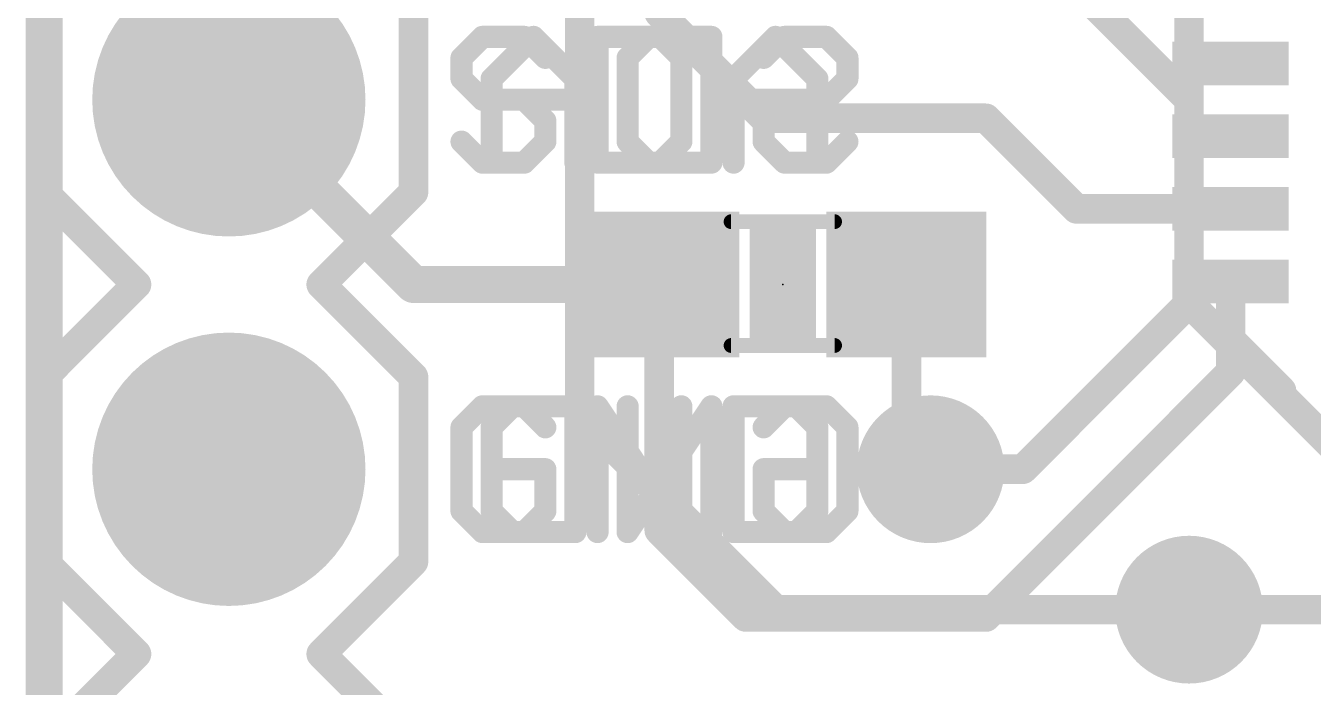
# Model space of a CAD drawing. Extents: x -3.8 to 20.4, y -39.4 to 28.1.
# Drawn here: x -0.13 to 8.73, y 7.39 to 11.94 of the extents above; entities that cross this region are included whole.
import ezdxf

# ---------------------------------------------------------------- set-up
doc = ezdxf.new("R2010")
doc.units = 0
for name, color, linetype in [('1', 12, 'CONTINUOUS'), ('16', 132, 'CONTINUOUS'), ('17', 110, 'CONTINUOUS'), ('18', 110, 'CONTINUOUS'), ('20', 53, 'CONTINUOUS'), ('21', 41, 'CONTINUOUS'), ('22', 40, 'CONTINUOUS'), ('23', 53, 'CONTINUOUS'), ('51', 53, 'CONTINUOUS')]:
    doc.layers.add(name, color=color, linetype=linetype)

# ---------------------------------------------------------------- blocks, each defined once
blk = doc.blocks.new('RECT')
blk.add_solid([(-0.5, -0.5), (0.5, -0.5), (-0.5, 0.5), (0.5, 0.5)])
blk = doc.blocks.new('ROUNDP')
at = {"const_width": 0.5}
blk.add_lwpolyline([(0, -0.25, 1), (0, 0.25, 1), (0, -0.25)], format="xyb", dxfattribs=at)
blk = doc.blocks.new('ROUNDV')
at = {"const_width": 0.5}
blk.add_lwpolyline([(0, -0.25, 1), (0, 0.25, 1), (0, -0.25)], format="xyb", dxfattribs=at)

msp = doc.modelspace()

# ---------------------------------------------------------------- linework, layer by layer
at = {"layer": '1'}
for points, const_width in [([(0, 0), (0, 27.94)], 0.254), ([(4.23, 12.7), (4.23, 12.026)], 0.2032), ([(4.23, 12.026), (4.953, 11.303)], 0.2032), ([(1.27, 11.43), (2.54, 10.16)], 0.254), ([(4.953, 11.303), (6.477, 11.303)], 0.2032), ([(6.477, 11.303), (6.731, 11.049)], 0.2032), ([(6.731, 11.049), (6.858, 10.922)], 0.2032), ([(6.858, 10.922), (7.1, 10.68)], 0.2032), ([(7.1, 10.68), (8.16, 10.68)], 0.2032), ([(2.54, 10.16), (3.048, 10.16)], 0.254), ([(3.048, 10.16), (4.23, 10.16)], 0.254), ([(8.16, 9.557), (8.16, 10.18)], 0.2032), ([(4.23, 10.16), (4.23, 8.47)], 0.2032), ([(5.93, 9.056), (5.93, 10.16)], 0.2032), ([(8.128, 9.525), (8.16, 9.557)], 0.2032), ([(6.477, 7.874), (8.128, 9.525)], 0.2032), ([(6.096, 8.89), (5.93, 9.056)], 0.2032), ([(4.23, 8.47), (4.826, 7.874)], 0.2032), ([(4.826, 7.874), (6.35, 7.874)], 0.2032), ([(6.35, 7.874), (6.477, 7.874)], 0.2032), ([(7.874, 7.9248), (11.2268, 7.9248)], 0.2032)]:
    msp.add_lwpolyline(points, dxfattribs=dict(at, const_width=const_width))
for points, const_width in [([(4.1792, 12.026, 1), (4.2808, 12.026)], 0.1016), ([(1.3149, 11.4749, 1), (1.2251, 11.3851)], 0.127), ([(4.953, 11.3538, 1), (4.953, 11.2522)], 0.1016), ([(4.9171, 11.2671, 1), (4.9889, 11.3389)], 0.1016), ([(6.5129, 11.3389, 1), (6.4411, 11.2671)], 0.1016), ([(6.477, 11.2522, 1), (6.477, 11.3538)], 0.1016), ([(6.7669, 11.0849, 1), (6.6951, 11.0131)], 0.1016), ([(6.6951, 11.0131, 1), (6.7669, 11.0849)], 0.1016), ([(6.8939, 10.9579, 1), (6.8221, 10.8861)], 0.1016), ([(6.8221, 10.8861, 1), (6.8939, 10.9579)], 0.1016), ([(7.1, 10.7308, 1), (7.1, 10.6292)], 0.1016), ([(7.0641, 10.6441, 1), (7.1359, 10.7159)], 0.1016), ([(8.16, 10.6292, 1), (8.16, 10.7308)], 0.1016), ([(2.54, 10.2235, 1), (2.54, 10.0965)], 0.127), ([(3.048, 10.2235, 1), (3.048, 10.0965)], 0.127), ([(3.048, 10.0965, 1), (3.048, 10.2235)], 0.127), ([(4.23, 10.0965, 1), (4.23, 10.2235)], 0.127), ([(8.2108, 10.18, 1), (8.1092, 10.18)], 0.1016), ([(2.4951, 10.1151, 1), (2.5849, 10.2049)], 0.127), ([(4.2808, 10.16, 1), (4.1792, 10.16)], 0.1016), ([(5.9808, 10.16, 1), (5.8792, 10.16)], 0.1016), ([(8.1959, 9.5211, 1), (8.1241, 9.5929)], 0.1016), ([(8.0921, 9.5609, 1), (8.1639, 9.4891)], 0.1016), ([(8.1639, 9.4891, 1), (8.0921, 9.5609)], 0.1016), ([(8.1092, 9.557, 1), (8.2108, 9.557)], 0.1016), ([(5.9659, 9.0919, 1), (5.8941, 9.0201)], 0.1016), ([(5.8792, 9.056, 1), (5.9808, 9.056)], 0.1016), ([(6.0601, 8.8541, 1), (6.1319, 8.9259)], 0.1016), ([(4.2659, 8.5059, 1), (4.1941, 8.4341)], 0.1016), ([(4.1792, 8.47, 1), (4.2808, 8.47)], 0.1016), ([(4.826, 7.9248, 1), (4.826, 7.8232)], 0.1016), ([(6.35, 7.9248, 1), (6.35, 7.8232)], 0.1016), ([(6.35, 7.8232, 1), (6.35, 7.9248)], 0.1016), ([(6.477, 7.8232, 1), (6.477, 7.9248)], 0.1016), ([(7.874, 7.9756, 1), (7.874, 7.874)], 0.1016), ([(4.7901, 7.8381, 1), (4.8619, 7.9099)], 0.1016), ([(6.4411, 7.9099, 1), (6.5129, 7.8381)], 0.1016)]:
    msp.add_lwpolyline(points, format="xyb", dxfattribs=dict(at, const_width=const_width))
at = {"layer": '16'}
for points, const_width in [([(0, 0), (0, 27.94)], 0.254), ([(3.683, 9.271), (3.683, 14.351)], 0.2032), ([(7.874, 11.43), (5.715, 13.589)], 0.2032), ([(7.874, 11.43), (7.874, 12.954)], 0.2032), ([(7.874, 10.033), (7.874, 11.43)], 0.2032), ([(7.874, 10.033), (6.731, 8.89)], 0.2032), ([(8.001, 9.906), (7.874, 10.033)], 0.2032), ([(8.128, 9.779), (8.001, 9.906)], 0.2032), ([(8.9662, 8.9408), (8.128, 9.779)], 0.2032), ([(3.683, 9.271), (5.0292, 7.9248)], 0.2032), ([(6.731, 8.89), (6.096, 8.89)], 0.2032), ([(5.0292, 7.9248), (8.001, 7.9248)], 0.2032), ([(8.001, 7.9248), (7.874, 7.9248)], 0.2032)]:
    msp.add_lwpolyline(points, dxfattribs=dict(at, const_width=const_width))
at = {"layer": '16', "const_width": 0.1016}
for points in [[(7.9248, 11.43, 1), (7.8232, 11.43)], [(7.8381, 11.3941, 1), (7.9099, 11.4659)], [(7.8232, 11.43, 1), (7.9248, 11.43)], [(7.9099, 10.0689, 1), (7.8381, 9.9971)], [(7.9099, 9.9971, 1), (7.8381, 10.0689)], [(7.8232, 10.033, 1), (7.9248, 10.033)], [(8.0369, 9.9419, 1), (7.9651, 9.8701)], [(7.9651, 9.8701, 1), (8.0369, 9.9419)], [(8.1639, 9.8149, 1), (8.0921, 9.7431)], [(8.0921, 9.7431, 1), (8.1639, 9.8149)], [(3.7189, 9.3069, 1), (3.6471, 9.2351)], [(3.6322, 9.271, 1), (3.7338, 9.271)], [(6.096, 8.9408, 1), (6.096, 8.8392)], [(6.6951, 8.9259, 1), (6.7669, 8.8541)], [(6.731, 8.8392, 1), (6.731, 8.9408)], [(5.0292, 7.9756, 1), (5.0292, 7.874)], [(4.9933, 7.8889, 1), (5.0651, 7.9607)], [(7.874, 7.9756, 1), (7.874, 7.874)], [(8.001, 7.874, 1), (8.001, 7.9756)], [(8.001, 7.874, 1), (8.001, 7.9756)]]:
    msp.add_lwpolyline(points, format="xyb", dxfattribs=at)
at = {"layer": '20', "const_width": 0.254}
msp.add_lwpolyline([(0, 0), (0, 27.94)], dxfattribs=at)
at = {"layer": '21'}
for points, const_width in [([(0, 10.795), (0, 12.065)], 0.2032), ([(2.54, 12.065), (2.54, 10.795)], 0.2032), ([(3.0143, 11.8625), (2.8702, 11.7185)], 0.1524), ([(3.3024, 11.8625), (3.0143, 11.8625)], 0.1524), ([(3.4464, 11.7185), (3.3024, 11.8625)], 0.1524), ([(3.8057, 11.8625), (3.8057, 10.9982)], 0.1524), ([(4.2379, 11.8625), (3.8057, 11.8625)], 0.1524), ([(4.3819, 11.7185), (4.2379, 11.8625)], 0.1524), ([(4.7412, 11.5744), (5.0293, 11.8625)], 0.1524), ([(5.0293, 11.8625), (5.3175, 11.5744)], 0.1524), ([(2.8702, 11.7185), (2.8702, 11.5744)], 0.1524), ([(4.3819, 11.1423), (4.3819, 11.7185)], 0.1524), ([(2.8702, 11.5744), (3.0143, 11.4304)], 0.1524), ([(4.7412, 10.9982), (4.7412, 11.5744)], 0.1524), ([(5.3175, 11.5744), (5.3175, 10.9982)], 0.1524), ([(3.0143, 11.4304), (3.3024, 11.4304)], 0.1524), ([(3.3024, 11.4304), (3.4464, 11.2863)], 0.1524), ([(4.7412, 11.4304), (5.3175, 11.4304)], 0.1524), ([(3.4464, 11.2863), (3.4464, 11.1423)], 0.1524), ([(3.0143, 10.9982), (2.8702, 11.1423)], 0.1524), ([(3.4464, 11.1423), (3.3024, 10.9982)], 0.1524), ([(4.2379, 10.9982), (4.3819, 11.1423)], 0.1524), ([(3.3024, 10.9982), (3.0143, 10.9982)], 0.1524), ([(3.8057, 10.9982), (4.2379, 10.9982)], 0.1524), ([(0.635, 10.16), (0, 10.795)], 0.2032), ([(2.54, 10.795), (1.905, 10.16)], 0.2032), ([(0, 9.525), (0.635, 10.16)], 0.2032), ([(1.905, 10.16), (2.54, 9.525)], 0.2032), ([(8.16, 9.78), (8.51, 9.43)], 0.2032), ([(0, 8.255), (0, 9.525)], 0.2032), ([(2.54, 9.525), (2.54, 8.255)], 0.2032), ([(3.0143, 9.3225), (2.8702, 9.1785)], 0.1524), ([(3.3024, 9.3225), (3.0143, 9.3225)], 0.1524), ([(3.4464, 9.1785), (3.3024, 9.3225)], 0.1524), ([(3.8057, 8.4582), (3.8057, 9.3225)], 0.1524), ([(3.8057, 9.3225), (4.3819, 8.4582)], 0.1524), ([(4.3819, 8.4582), (4.3819, 9.3225)], 0.1524), ([(4.7412, 9.3225), (4.7412, 8.4582)], 0.1524), ([(5.1734, 9.3225), (4.7412, 9.3225)], 0.1524), ([(5.3175, 9.1785), (5.1734, 9.3225)], 0.1524), ([(2.8702, 9.1785), (2.8702, 8.6023)], 0.1524), ([(5.3175, 8.6023), (5.3175, 9.1785)], 0.1524), ([(3.4464, 8.8904), (3.1583, 8.8904)], 0.1524), ([(3.4464, 8.6023), (3.4464, 8.8904)], 0.1524), ([(2.8702, 8.6023), (3.0143, 8.4582)], 0.1524), ([(3.3024, 8.4582), (3.4464, 8.6023)], 0.1524), ([(5.1734, 8.4582), (5.3175, 8.6023)], 0.1524), ([(3.0143, 8.4582), (3.3024, 8.4582)], 0.1524), ([(4.7412, 8.4582), (5.1734, 8.4582)], 0.1524), ([(0.635, 7.62), (0, 8.255)], 0.2032), ([(2.54, 8.255), (1.905, 7.62)], 0.2032), ([(0, 6.985), (0.635, 7.62)], 0.2032), ([(1.905, 7.62), (2.54, 6.985)], 0.2032)]:
    msp.add_lwpolyline(points, dxfattribs=dict(at, const_width=const_width))
for points, const_width in [([(3.0143, 11.9006, 1), (3.0143, 11.8244)], 0.0762), ([(3.0412, 11.8356, 1), (2.9873, 11.8895)], 0.0762), ([(3.3293, 11.8895, 1), (3.2754, 11.8356)], 0.0762), ([(3.3024, 11.8244, 1), (3.3024, 11.9006)], 0.0762), ([(3.8438, 11.8625, 1), (3.7676, 11.8625)], 0.0762), ([(3.8057, 11.9006, 1), (3.8057, 11.8244)], 0.0762), ([(4.2648, 11.8895, 1), (4.2109, 11.8356)], 0.0762), ([(4.2379, 11.8244, 1), (4.2379, 11.9006)], 0.0762), ([(5.0563, 11.8895, 1), (5.0024, 11.8356)], 0.0762), ([(5.0563, 11.8356, 1), (5.0024, 11.8895)], 0.0762), ([(2.9083, 11.7185, 1), (2.8321, 11.7185)], 0.0762), ([(2.8433, 11.7454, 1), (2.8971, 11.6915)], 0.0762), ([(3.4195, 11.6915, 1), (3.4734, 11.7454)], 0.0762), ([(4.42, 11.7185, 1), (4.3438, 11.7185)], 0.0762), ([(4.355, 11.6915, 1), (4.4089, 11.7454)], 0.0762), ([(2.8971, 11.6014, 1), (2.8433, 11.5475)], 0.0762), ([(2.8321, 11.5744, 1), (2.9083, 11.5744)], 0.0762), ([(4.7793, 11.5744, 1), (4.7031, 11.5744)], 0.0762), ([(4.7143, 11.6014, 1), (4.7682, 11.5475)], 0.0762), ([(5.3556, 11.5744, 1), (5.2794, 11.5744)], 0.0762), ([(5.2905, 11.5475, 1), (5.3444, 11.6014)], 0.0762), ([(3.0143, 11.4685, 1), (3.0143, 11.3923)], 0.0762), ([(2.9873, 11.4034, 1), (3.0412, 11.4573)], 0.0762), ([(3.3293, 11.4573, 1), (3.2754, 11.4034)], 0.0762), ([(3.3024, 11.3923, 1), (3.3024, 11.4685)], 0.0762), ([(4.7412, 11.4685, 1), (4.7412, 11.3923)], 0.0762), ([(5.3175, 11.3923, 1), (5.3175, 11.4685)], 0.0762), ([(3.4845, 11.2863, 1), (3.4083, 11.2863)], 0.0762), ([(3.4195, 11.2594, 1), (3.4734, 11.3133)], 0.0762), ([(2.8971, 11.1692, 1), (2.8433, 11.1153)], 0.0762), ([(3.4083, 11.1423, 1), (3.4845, 11.1423)], 0.0762), ([(3.4734, 11.1153, 1), (3.4195, 11.1692)], 0.0762), ([(4.3438, 11.1423, 1), (4.42, 11.1423)], 0.0762), ([(4.4089, 11.1153, 1), (4.355, 11.1692)], 0.0762), ([(3.0143, 11.0363, 1), (3.0143, 10.9601)], 0.0762), ([(3.3024, 10.9601, 1), (3.3024, 11.0363)], 0.0762), ([(3.8057, 11.0363, 1), (3.8057, 10.9601)], 0.0762), ([(4.2379, 10.9601, 1), (4.2379, 11.0363)], 0.0762), ([(2.9873, 10.9713, 1), (3.0412, 11.0251)], 0.0762), ([(3.2754, 11.0251, 1), (3.3293, 10.9713)], 0.0762), ([(3.7676, 10.9982, 1), (3.8438, 10.9982)], 0.0762), ([(4.2109, 11.0251, 1), (4.2648, 10.9713)], 0.0762), ([(4.7031, 10.9982, 1), (4.7793, 10.9982)], 0.0762), ([(5.2794, 10.9982, 1), (5.3556, 10.9982)], 0.0762), ([(0.0359, 10.8309, 1), (-0.0359, 10.7591)], 0.1016), ([(2.5759, 10.7591, 1), (2.5041, 10.8309)], 0.1016), ([(-0.0508, 10.795, 1), (0.0508, 10.795)], 0.1016), ([(2.4892, 10.795, 1), (2.5908, 10.795)], 0.1016), ([(0.6709, 10.1241, 1), (0.5991, 10.1959)], 0.1016), ([(0.5991, 10.1241, 1), (0.6709, 10.1959)], 0.1016), ([(1.9409, 10.1959, 1), (1.8691, 10.1241)], 0.1016), ([(1.8691, 10.1959, 1), (1.9409, 10.1241)], 0.1016), ([(8.1959, 9.8159, 1), (8.1241, 9.7441)], 0.1016), ([(0.0508, 9.525, 1), (-0.0508, 9.525)], 0.1016), ([(-0.0359, 9.5609, 1), (0.0359, 9.4891)], 0.1016), ([(2.5908, 9.525, 1), (2.4892, 9.525)], 0.1016), ([(2.5041, 9.4891, 1), (2.5759, 9.5609)], 0.1016), ([(8.4741, 9.3941, 1), (8.5459, 9.4659)], 0.1016), ([(3.0143, 9.3606, 1), (3.0143, 9.2844)], 0.0762), ([(3.0412, 9.2956, 1), (2.9873, 9.3495)], 0.0762), ([(3.3293, 9.3495, 1), (3.2754, 9.2956)], 0.0762), ([(3.3024, 9.2844, 1), (3.3024, 9.3606)], 0.0762), ([(3.8374, 9.3437, 1), (3.774, 9.3014)], 0.0762), ([(3.8438, 9.3225, 1), (3.7676, 9.3225)], 0.0762), ([(4.42, 9.3225, 1), (4.3438, 9.3225)], 0.0762), ([(4.7793, 9.3225, 1), (4.7031, 9.3225)], 0.0762), ([(4.7412, 9.3606, 1), (4.7412, 9.2844)], 0.0762), ([(5.2003, 9.3495, 1), (5.1465, 9.2956)], 0.0762), ([(5.1734, 9.2844, 1), (5.1734, 9.3606)], 0.0762), ([(2.9083, 9.1785, 1), (2.8321, 9.1785)], 0.0762), ([(2.8433, 9.2054, 1), (2.8971, 9.1515)], 0.0762), ([(3.4195, 9.1515, 1), (3.4734, 9.2054)], 0.0762), ([(5.3556, 9.1785, 1), (5.2794, 9.1785)], 0.0762), ([(5.2905, 9.1515, 1), (5.3444, 9.2054)], 0.0762), ([(3.1583, 8.9285, 1), (3.1583, 8.8523)], 0.0762), ([(3.4845, 8.8904, 1), (3.4083, 8.8904)], 0.0762), ([(3.4464, 8.8523, 1), (3.4464, 8.9285)], 0.0762), ([(2.8971, 8.6292, 1), (2.8433, 8.5753)], 0.0762), ([(3.4734, 8.5753, 1), (3.4195, 8.6292)], 0.0762), ([(5.3444, 8.5753, 1), (5.2905, 8.6292)], 0.0762), ([(2.8321, 8.6023, 1), (2.9083, 8.6023)], 0.0762), ([(3.4083, 8.6023, 1), (3.4845, 8.6023)], 0.0762), ([(5.2794, 8.6023, 1), (5.3556, 8.6023)], 0.0762), ([(3.0143, 8.4963, 1), (3.0143, 8.4201)], 0.0762), ([(2.9873, 8.4313, 1), (3.0412, 8.4851)], 0.0762), ([(3.2754, 8.4851, 1), (3.3293, 8.4313)], 0.0762), ([(3.3024, 8.4201, 1), (3.3024, 8.4963)], 0.0762), ([(4.3502, 8.4371, 1), (4.4136, 8.4793)], 0.0762), ([(4.7412, 8.4963, 1), (4.7412, 8.4201)], 0.0762), ([(5.1465, 8.4851, 1), (5.2003, 8.4313)], 0.0762), ([(5.1734, 8.4201, 1), (5.1734, 8.4963)], 0.0762), ([(3.7676, 8.4582, 1), (3.8438, 8.4582)], 0.0762), ([(4.3438, 8.4582, 1), (4.42, 8.4582)], 0.0762), ([(4.7031, 8.4582, 1), (4.7793, 8.4582)], 0.0762), ([(0.0359, 8.2909, 1), (-0.0359, 8.2191)], 0.1016), ([(2.5759, 8.2191, 1), (2.5041, 8.2909)], 0.1016), ([(-0.0508, 8.255, 1), (0.0508, 8.255)], 0.1016), ([(2.4892, 8.255, 1), (2.5908, 8.255)], 0.1016), ([(0.6709, 7.5841, 1), (0.5991, 7.6559)], 0.1016), ([(0.5991, 7.5841, 1), (0.6709, 7.6559)], 0.1016), ([(1.9409, 7.6559, 1), (1.8691, 7.5841)], 0.1016), ([(1.8691, 7.6559, 1), (1.9409, 7.5841)], 0.1016)]:
    msp.add_lwpolyline(points, format="xyb", dxfattribs=dict(at, const_width=const_width))
at = {"layer": '22', "const_width": 0.1524}
for points in [[(3.3652, 11.8625), (3.0771, 11.5744)], [(3.6533, 11.5744), (3.3652, 11.8625)], [(4.0126, 11.7185), (4.1567, 11.8625)], [(4.1567, 11.8625), (4.5888, 11.8625)], [(4.5888, 11.8625), (4.5888, 10.9982)], [(4.9481, 11.7185), (5.0922, 11.8625)], [(5.0922, 11.8625), (5.3803, 11.8625)], [(5.3803, 11.8625), (5.5244, 11.7185)], [(4.0126, 11.1423), (4.0126, 11.7185)], [(5.5244, 11.7185), (5.5244, 11.5744)], [(3.0771, 11.5744), (3.0771, 10.9982)], [(3.6533, 10.9982), (3.6533, 11.5744)], [(5.5244, 11.5744), (5.3803, 11.4304)], [(3.6533, 11.4304), (3.0771, 11.4304)], [(5.0922, 11.4304), (4.9481, 11.2863)], [(5.3803, 11.4304), (5.0922, 11.4304)], [(4.9481, 11.2863), (4.9481, 11.1423)], [(4.1567, 10.9982), (4.0126, 11.1423)], [(4.9481, 11.1423), (5.0922, 10.9982)], [(5.3803, 10.9982), (5.5244, 11.1423)], [(4.5888, 10.9982), (4.1567, 10.9982)], [(5.0922, 10.9982), (5.3803, 10.9982)], [(3.0771, 9.1785), (3.2212, 9.3225)], [(3.2212, 9.3225), (3.6533, 9.3225)], [(3.6533, 9.3225), (3.6533, 8.4582)], [(4.5888, 9.3225), (4.0126, 8.4582)], [(4.0126, 8.4582), (4.0126, 9.3225)], [(4.5888, 8.4582), (4.5888, 9.3225)], [(4.9481, 9.1785), (5.0922, 9.3225)], [(5.0922, 9.3225), (5.3803, 9.3225)], [(5.3803, 9.3225), (5.5244, 9.1785)], [(3.0771, 8.6023), (3.0771, 9.1785)], [(5.5244, 9.1785), (5.5244, 8.6023)], [(4.9481, 8.6023), (4.9481, 8.8904)], [(4.9481, 8.8904), (5.2362, 8.8904)], [(3.2212, 8.4582), (3.0771, 8.6023)], [(5.0922, 8.4582), (4.9481, 8.6023)], [(5.5244, 8.6023), (5.3803, 8.4582)], [(3.6533, 8.4582), (3.2212, 8.4582)], [(5.3803, 8.4582), (5.0922, 8.4582)]]:
    msp.add_lwpolyline(points, dxfattribs=at)
at = {"layer": '22', "const_width": 0.0762}
for points in [[(3.3921, 11.8895, 1), (3.3383, 11.8356)], [(3.3921, 11.8356, 1), (3.3383, 11.8895)], [(4.1567, 11.9006, 1), (4.1567, 11.8244)], [(4.1836, 11.8356, 1), (4.1297, 11.8895)], [(4.6269, 11.8625, 1), (4.5507, 11.8625)], [(4.5888, 11.8244, 1), (4.5888, 11.9006)], [(5.0922, 11.9006, 1), (5.0922, 11.8244)], [(5.1191, 11.8356, 1), (5.0652, 11.8895)], [(5.4072, 11.8895, 1), (5.3534, 11.8356)], [(5.3803, 11.8244, 1), (5.3803, 11.9006)], [(4.0507, 11.7185, 1), (3.9745, 11.7185)], [(3.9857, 11.7454, 1), (4.0396, 11.6915)], [(4.9212, 11.7454, 1), (4.9751, 11.6915)], [(5.5625, 11.7185, 1), (5.4863, 11.7185)], [(5.4974, 11.6915, 1), (5.5513, 11.7454)], [(3.1152, 11.5744, 1), (3.039, 11.5744)], [(3.0502, 11.6014, 1), (3.104, 11.5475)], [(3.6914, 11.5744, 1), (3.6152, 11.5744)], [(3.6264, 11.5475, 1), (3.6803, 11.6014)], [(5.4863, 11.5744, 1), (5.5625, 11.5744)], [(5.5513, 11.5475, 1), (5.4974, 11.6014)], [(3.0771, 11.4685, 1), (3.0771, 11.3923)], [(3.6533, 11.3923, 1), (3.6533, 11.4685)], [(5.0922, 11.4685, 1), (5.0922, 11.3923)], [(5.1191, 11.4034, 1), (5.0652, 11.4573)], [(5.3534, 11.4573, 1), (5.4072, 11.4034)], [(5.3803, 11.3923, 1), (5.3803, 11.4685)], [(4.9862, 11.2863, 1), (4.91, 11.2863)], [(4.9212, 11.3133, 1), (4.9751, 11.2594)], [(4.0396, 11.1692, 1), (3.9857, 11.1153)], [(3.9745, 11.1423, 1), (4.0507, 11.1423)], [(4.9751, 11.1692, 1), (4.9212, 11.1153)], [(4.91, 11.1423, 1), (4.9862, 11.1423)], [(5.5513, 11.1153, 1), (5.4974, 11.1692)], [(4.1567, 11.0363, 1), (4.1567, 10.9601)], [(4.5888, 10.9601, 1), (4.5888, 11.0363)], [(5.0922, 11.0363, 1), (5.0922, 10.9601)], [(5.3803, 10.9601, 1), (5.3803, 11.0363)], [(3.039, 10.9982, 1), (3.1152, 10.9982)], [(3.6152, 10.9982, 1), (3.6914, 10.9982)], [(4.1297, 10.9713, 1), (4.1836, 11.0251)], [(4.5507, 10.9982, 1), (4.6269, 10.9982)], [(5.0652, 10.9713, 1), (5.1191, 11.0251)], [(5.3534, 11.0251, 1), (5.4072, 10.9713)], [(3.2212, 9.3606, 1), (3.2212, 9.2844)], [(3.2481, 9.2956, 1), (3.1942, 9.3495)], [(3.6914, 9.3225, 1), (3.6152, 9.3225)], [(3.6533, 9.2844, 1), (3.6533, 9.3606)], [(4.0507, 9.3225, 1), (3.9745, 9.3225)], [(4.6269, 9.3225, 1), (4.5507, 9.3225)], [(4.6205, 9.3014, 1), (4.5571, 9.3437)], [(5.0922, 9.3606, 1), (5.0922, 9.2844)], [(5.1191, 9.2956, 1), (5.0652, 9.3495)], [(5.4072, 9.3495, 1), (5.3534, 9.2956)], [(5.3803, 9.2844, 1), (5.3803, 9.3606)], [(3.1152, 9.1785, 1), (3.039, 9.1785)], [(3.0502, 9.2054, 1), (3.104, 9.1515)], [(4.9212, 9.2054, 1), (4.9751, 9.1515)], [(5.5625, 9.1785, 1), (5.4863, 9.1785)], [(5.4974, 9.1515, 1), (5.5513, 9.2054)], [(4.9862, 8.8904, 1), (4.91, 8.8904)], [(4.9481, 8.9285, 1), (4.9481, 8.8523)], [(5.2362, 8.8523, 1), (5.2362, 8.9285)], [(3.104, 8.6292, 1), (3.0502, 8.5753)], [(4.9751, 8.6292, 1), (4.9212, 8.5753)], [(5.5513, 8.5753, 1), (5.4974, 8.6292)], [(3.039, 8.6023, 1), (3.1152, 8.6023)], [(4.91, 8.6023, 1), (4.9862, 8.6023)], [(5.4863, 8.6023, 1), (5.5625, 8.6023)], [(3.2212, 8.4963, 1), (3.2212, 8.4201)], [(3.1942, 8.4313, 1), (3.2481, 8.4851)], [(3.6533, 8.4201, 1), (3.6533, 8.4963)], [(3.9809, 8.4793, 1), (4.0443, 8.4371)], [(5.0922, 8.4963, 1), (5.0922, 8.4201)], [(5.0652, 8.4313, 1), (5.1191, 8.4851)], [(5.3534, 8.4851, 1), (5.4072, 8.4313)], [(5.3803, 8.4201, 1), (5.3803, 8.4963)], [(3.6152, 8.4582, 1), (3.6914, 8.4582)], [(3.9745, 8.4582, 1), (4.0507, 8.4582)], [(4.5507, 8.4582, 1), (4.6269, 8.4582)]]:
    msp.add_lwpolyline(points, format="xyb", dxfattribs=at)
at = {"layer": '23'}
msp.add_point((5.08, 10.16), dxfattribs=at)
at = {"layer": '51', "const_width": 0.1016}
for points in [[(4.724, 10.592), (5.436, 10.592)], [(4.724, 9.741), (5.436, 9.741)]]:
    msp.add_lwpolyline(points, dxfattribs=at)
at = {"layer": '51', "const_width": 0.0508}
for points in [[(4.724, 10.6174, 1), (4.724, 10.5666)], [(5.436, 10.5666, 1), (5.436, 10.6174)], [(4.724, 9.7664, 1), (4.724, 9.7156)], [(5.436, 9.7156, 1), (5.436, 9.7664)]]:
    msp.add_lwpolyline(points, format="xyb", dxfattribs=at)

# ---------------------------------------------------------------- block references
at = {"layer": '1', "xscale": 0.8, "yscale": 0.3}
for p in [(8.16, 11.68), (8.16, 11.18), (8.16, 10.68), (8.16, 10.18)]:
    msp.add_blockref('RECT', p, dxfattribs=at)
at = {"layer": '1', "xscale": 1.1}
for p in [(4.23, 10.16), (5.93, 10.16)]:
    msp.add_blockref('RECT', p, dxfattribs=at)
at = {"layer": '17', "xscale": 1.8796, "yscale": 1.8796, "rotation": 180}
for p in [(1.27, 11.43), (1.27, 11.43), (1.27, 8.89), (1.27, 8.89)]:
    msp.add_blockref('ROUNDP', p, dxfattribs=at)
at = {"layer": '18', "xscale": 1.016, "yscale": 1.016}
for p in [(6.096, 8.89), (6.096, 8.89), (7.874, 7.9248), (7.874, 7.9248)]:
    msp.add_blockref('ROUNDV', p, dxfattribs=at)
at = {"layer": '21', "xscale": 0.4572, "yscale": 0.762}
msp.add_blockref('RECT', (5.08, 10.16), dxfattribs=at)
at = {"layer": '51', "xscale": 0.508, "yscale": 0.508, "rotation": 90}
for p in [(1.27, 11.43), (1.27, 8.89)]:
    msp.add_blockref('RECT', p, dxfattribs=at)
at = {"layer": '51', "xscale": 0.5001, "yscale": 0.95}
for p in [(4.4919, 10.1651), (5.6603, 10.1651)]:
    msp.add_blockref('RECT', p, dxfattribs=at)

doc.saveas('drawing.dxf')
